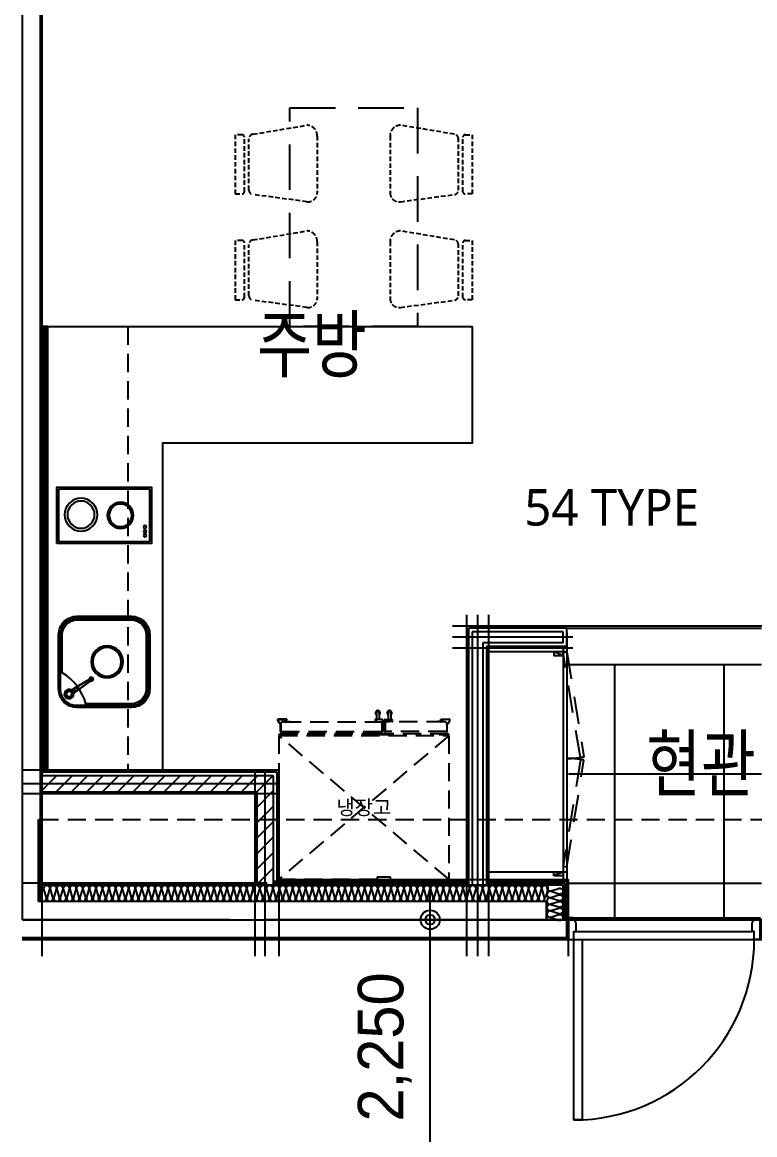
# Model space of a CAD drawing. Header units: millimetres. Extents: x 0 to 1390178, y 0 to 110113.
# Drawn here: x 698632 to 702655, y 39421 to 45526 of the extents above; entities that cross this region are included whole.
import ezdxf
from ezdxf.enums import TextEntityAlignment as Align
from ezdxf.xclip import XClip

# ---------------------------------------------------------------- set-up
doc = ezdxf.new("R2018")
doc.units = ezdxf.units.MM
doc.header["$LTSCALE"] = 100
doc.header["$XCLIPFRAME"] = 0
for name, pattern in [('X - 단위세대 확장형$0$CEN', [62, 60, -1, 0, -1]), ('X - 단위세대 확장형$0$HID', [1.5, 1, -0.5]), ('X - 단위세대 확장형$0$X-55$0$HD', [2.5, 1.5, -1]), ('X - 단위세대 확장형$0$X-55$0$HIDDEN', [0.375, 0.25, -0.125]), ('X - 평면도$0$CEN', [62, 60, -1, 0, -1])]:
    doc.linetypes.add(name, pattern=pattern)
doc.layers.get('DEFPOINTS').update_dxf_attribs({"color": 145})
for name, color, linetype in [('AA-XXXX-TEXT', 3, 'Continuous'), ('DIM', 7, 'Continuous'), ('SYM', 7, 'Continuous'), ('X - SHEET$0$AA-BORD-TEXT', 3, 'Continuous'), ('X - 단위세대 확장형$0$A-CEN', 1, 'X - 단위세대 확장형$0$CEN'), ('X - 단위세대 확장형$0$A-CON', 2, 'Continuous'), ('X - 단위세대 확장형$0$A-FIN', 8, 'Continuous'), ('X - 단위세대 확장형$0$A-GIP', 6, 'Continuous'), ('X - 단위세대 확장형$0$A-INS', 9, 'Continuous'), ('X - 단위세대 확장형$0$A-TILE', 253, 'Continuous'), ('X - 단위세대 확장형$0$A-WALB', 3, 'Continuous'), ('X - 단위세대 확장형$0$AA-EL-PCN4', 4, 'Continuous'), ('X - 단위세대 확장형$0$AA-EL-PCN9', 9, 'Continuous'), ('X - 단위세대 확장형$0$AA-WAXM-CONC', 2, 'Continuous'), ('X - 단위세대 확장형$0$AA-WAXM-DRYW', 7, 'Continuous'), ('X - 단위세대 확장형$0$AA-XXXX-CNTL', 1, 'X - 단위세대 확장형$0$CEN'), ('X - 단위세대 확장형$0$AA-XXXX-PATT', 8, 'Continuous'), ('X - 단위세대 확장형$0$F-KIT', 6, 'Continuous'), ('X - 단위세대 확장형$0$X-55$0$02_F-KIT', 6, 'Continuous'), ('X - 단위세대 확장형$0$X-55$0$AA-FFXM-KICH', 4, 'Continuous'), ('X - 단위세대 확장형$0$X-55$0$AA-XXXX-FINL', 6, 'Continuous'), ('X - 단위세대 확장형$0$X-55$0$AA-XXXX-FUR', 8, 'Continuous'), ('X - 단위세대 확장형$0$X-55$0$AA-XXXX-PAT3', 8, 'Continuous'), ('X - 단위세대 확장형$0$결로방지단열재', 7, 'X - 단위세대 확장형$0$HID'), ('X - 평면도$0$AA-XXXX-CNTL', 1, 'X - 평면도$0$CEN')]:
    doc.layers.add(name, color=color, linetype=linetype)
doc.layers.add('X - 단위세대 확장형$0$A-door', color=4, linetype='Continuous', lineweight=25)
doc.layers.add('X - 단위세대 확장형$0$A-MC', color=171, linetype='Continuous', plot=False)
doc.layers.add('X - 단위세대 확장형$0$DEFPOINT', color=163, linetype='Continuous', plot=False)
doc.styles.add('HAUD01', font='Dotum.ttf')
doc.styles.get("Standard").update_dxf_attribs({"font": 'Dotum.ttf'})
doc.styles.add('X - SHEET$0$HAUD01', font='Dotum.ttf')
doc.styles.add('X - 단위세대 확장형$0$X-55$0$맑은 고딕', font='malgun.ttf')
doc.dimstyles.new('HAUD-80', dxfattribs={"dimscale": 100, "dimtxt": 2.5, "dimasz": 0.5, "dimexe": 0, "dimexo": 1.5, "dimgap": 1, "dimtad": 1, "dimdec": 0, "dimdsep": 46, "dimlunit": 6, "dimtxsty": 'HAUD01', "dimblk": 'Z_DOT', "dimcen": 2.5, "dimdle": 1.5, "dimclrd": 7, "dimclre": 7, "dimclrt": 4, "dimadec": 0, "dimazin": 0, "dimtfac": 1, "dimtdec": 0, "dimtix": 1, "dimtmove": 2, "dimatfit": 3, "dimfxl": 1, "dimtvp": 1, "dimtolj": 1, "dimtzin": 0, "dimarcsym": 0})

# ---------------------------------------------------------------- blocks, each defined once
blk = doc.blocks.new('X - SHEET$0$HAUDsheetV')
at = {"layer": 'X - SHEET$0$AA-BORD-TEXT', "color": 3, "style": 'X - SHEET$0$HAUD01'}
for tag, p in [('PJCode', (786, 567.935)), ('작성자', (786.112, 194.824)), ('검토자', (786.112, 181.824)), ('최종검토자', (786.112, 168.824)), ('승인자', (786.112, 155.824)), ('일자', (786.832, 144.018)), ('개정번호', (812, 65.92))]:
    blk.add_attdef(tag, text='', height=3, dxfattribs=at).set_placement(p, align=Align.MIDDLE_CENTER)
at = {"layer": 'X - SHEET$0$AA-BORD-TEXT', "color": 3, "lineweight": 30, "flags": 104}
blk.add_attdef('PJTitle', text='', height=4, dxfattribs=at).set_placement((787.248, 536.622), align=Align.MIDDLE_CENTER)
blk = doc.blocks.new('X - SHEET')
ref = blk.add_blockref('X - SHEET$0$HAUDsheetV', (-100, 0), dxfattribs=dict(xscale=100, yscale=100, zscale=100))
lines = blk.add_mtext('중랑구 상봉동 116-49번지 일원 2030 청년주택 \\P신축공사', dxfattribs={"layer": 'X - SHEET$0$AA-BORD-TEXT', "color": 3, "insert": (78624.8, 53662.2), "char_height": 5056.517, "attachment_point": 1})
ref.add_attrib('PJTitle', '', (78624.8, 53662.2), dxfattribs={"flags": 104}).embed_mtext(lines)
blk = doc.blocks.new('X - 단위세대 확장형$0$D2-1050')
at = {"layer": 'DEFPOINTS'}
for p, q in [((-150, 109), (-150, 209)), ((1140, 109), (1140, 209)), ((-40, 109), (-150, 109)), ((-40, 9), (-40, 109)), ((-40, 109), (-30, 109)), ((1030, 109), (1020, 109)), ((1030, 9), (1030, 109)), ((1030, 109), (1140, 109)), ((-40, 9), (-30, 9)), ((1030, 9), (1020, 9))]:
    blk.add_line(p, q, dxfattribs=at)
at = {"layer": 'X - 단위세대 확장형$0$A-door', "color": 8}
for p, q in [((-3, 120), (993, 120)), ((0, 0), (990, 0)), ((12, 45), (978, 45))]:
    blk.add_line(p, q, dxfattribs=at)
at = {"layer": 'X - 단위세대 확장형$0$A-door'}
for points in [[(-30, 0), (0, 0), (0, 45), (12, 45), (12, 90), (-3, 120), (-30, 120)], [(1020, 0), (990, 0), (990, 45), (978, 45), (978, 90), (993, 120), (1020, 120)], [(45, 0), (45, -990), (0, -990), (0, 0)]]:
    blk.add_lwpolyline(points, close=True, dxfattribs=at)
at = {"layer": 'X - 단위세대 확장형$0$A-door', "color": 1}
blk.add_arc((0, 0), 990, 270, 0, dxfattribs=at)
blk = doc.blocks.new('X - 단위세대 확장형$0$X-55$0$555s')
at = {"layer": 'X - 단위세대 확장형$0$X-55$0$AA-XXXX-PAT3', "linetype": 'X - 단위세대 확장형$0$X-55$0$HIDDEN', "ltscale": 10}
blk.add_lwpolyline([(6518591.9, -1405961.4), (6518591.9, -1407161.4), (6517891.9, -1407161.4), (6517891.9, -1405961.4)], close=True, dxfattribs=at)
at = {"layer": 'X - 단위세대 확장형$0$X-55$0$AA-XXXX-PAT3', "linetype": 'X - 단위세대 확장형$0$X-55$0$HIDDEN'}
for points in [[(6517591.9, -1406108.9), (6517629.4, -1406108.9, -0.414214), (6517641.9, -1406121.4), (6517641.9, -1406421.4, -0.414214), (6517629.4, -1406433.9), (6517591.9, -1406433.9)], [(6517666.9, -1406412, 0.375902), (6517688.6, -1406436.8), (6517985.3, -1406486.3, 0.415324), (6518041.9, -1406426.8), (6518041.9, -1406116, 0.453592), (6517985.3, -1406066.4), (6517688.6, -1406106, 0.375902), (6517666.9, -1406130.8)], [(6518816.9, -1406412, -0.375902), (6518795.2, -1406436.8), (6518498.5, -1406486.3, -0.415324), (6518441.9, -1406426.8), (6518441.9, -1406116, -0.453592), (6518498.5, -1406066.4), (6518795.2, -1406106, -0.375902), (6518816.9, -1406130.8)], [(6518891.9, -1406108.9), (6518854.4, -1406108.9, 0.414214), (6518841.9, -1406121.4), (6518841.9, -1406421.4, 0.414214), (6518854.4, -1406433.9), (6518891.9, -1406433.9)], [(6517666.9, -1406992, 0.375902), (6517688.6, -1407016.8), (6517985.3, -1407066.3, 0.415324), (6518041.9, -1407006.8), (6518041.9, -1406696, 0.453592), (6517985.3, -1406646.4), (6517688.6, -1406686, 0.375902), (6517666.9, -1406710.8)], [(6518816.9, -1406992, -0.375902), (6518795.2, -1407016.8), (6518498.5, -1407066.3, -0.415324), (6518441.9, -1407006.8), (6518441.9, -1406696, -0.453592), (6518498.5, -1406646.4), (6518795.2, -1406686, -0.375902), (6518816.9, -1406710.8)], [(6517591.9, -1406688.9), (6517629.4, -1406688.9, -0.414214), (6517641.9, -1406701.4), (6517641.9, -1407001.4, -0.414214), (6517629.4, -1407013.9), (6517591.9, -1407013.9)], [(6518891.9, -1406688.9), (6518854.4, -1406688.9, 0.414214), (6518841.9, -1406701.4), (6518841.9, -1407001.4, 0.414214), (6518854.4, -1407013.9), (6518891.9, -1407013.9)]]:
    blk.add_lwpolyline(points, format="xyb", close=True, dxfattribs=at)
blk = doc.blocks.new('X - 단위세대 확장형$0$X-55$0$C09014EF9')
at = {"layer": 'X - 단위세대 확장형$0$X-55$0$AA-XXXX-FUR', "color": 1, "linetype": 'ByBlock', "ltscale": 2}
blk.add_line((20, 50), (0, 0), dxfattribs=at)
blk.add_lwpolyline([(0, 0), (20, 0), (20, 50), (0, 50)], close=True, dxfattribs=at)
blk = doc.blocks.new('X - 단위세대 확장형$0$insul1')
blk.add_lwpolyline([(0, 0.25, 1.344031), (0.35, 0.25), (0.2, 0.75, -1.344031), (0.55, 0.75), (0.4, 0.25)], format="xyb")
blk = doc.blocks.new('X - 단위세대 확장형$0$X-55$0$C14E34527')
at = {"layer": 'X - 단위세대 확장형$0$X-55$0$AA-FFXM-KICH', "color": 8, "linetype": 'Continuous', "ltscale": 0.5}
blk.add_line((87.2, 116.4), (65.1, 83.1), dxfattribs=at)
for points in [[(112.8, 147.5), (116.9, 127.2), (105.5, 109.9), (85.2, 105.8), (67.9, 117.2), (63.8, 137.5), (75.2, 154.8), (95.5, 158.9)], [(103.8, 141.4), (106.3, 129.3), (99.4, 118.9), (87.2, 116.4), (76.9, 123.3), (74.4, 135.5), (81.2, 145.8), (93.4, 148.3)], [(103.8, 141.4), (106.3, 129.3), (99.4, 118.9), (87.2, 116.4), (76.9, 123.3), (74.4, 135.5), (81.2, 145.8), (93.4, 148.3)]]:
    blk.add_lwpolyline(points, close=True, dxfattribs=at)
blk.add_circle((89.7, 132.3), 18, dxfattribs=at)
for points in [[(76.9, 123.3), (87.2, 116.4), (65.1, 83.1), (54.8, 89.9)], [(65.1, 83.1), (54.8, 89.9), (76.9, 123.3), (87.2, 116.4)], [(54.8, 89.9), (76.9, 123.3), (76.9, 123.3), (54.8, 89.9)], [(67.9, 117.2), (62.4, 108.9), (62.4, 108.9), (76.9, 123.3)], [(62.4, 108.9), (76.9, 123.3), (87.2, 116.4), (79.6, 97.5)], [(75.2, 154.8), (81.2, 145.8), (74.4, 135.5), (63.8, 137.5)], [(67.9, 117.2), (63.8, 137.5), (74.4, 135.5), (76.9, 123.3)], [(85.2, 105.8), (87.2, 116.4), (76.9, 123.3), (67.9, 117.2)], [(95.5, 158.9), (93.4, 148.3), (81.2, 145.8), (75.2, 154.8)], [(112.8, 147.5), (95.5, 158.9), (93.4, 148.3), (103.8, 141.4)], [(105.5, 109.9), (99.4, 118.9), (106.3, 129.3), (116.9, 127.2)], [(116.9, 127.2), (106.3, 129.3), (103.8, 141.4), (112.8, 147.5)], [(79.6, 97.5), (62.4, 108.9), (11.5, 22.7), (20.1, 16.9)], [(11.5, 22.7), (11.5, 22.7), (62.4, 108.9)], [(11.5, 22.7), (62.4, 108.9), (79.6, 97.5), (20.1, 16.9)], [(20.1, 16.9), (20.1, 16.9), (79.6, 97.5)], [(67.9, 117.2), (62.4, 108.9), (79.6, 97.5), (85.2, 105.8)], [(87.2, 116.4), (65.1, 83.1), (87.2, 116.4)], [(79.6, 97.5), (85.2, 105.8), (87.2, 116.4), (79.6, 97.5)], [(105.5, 109.9), (85.2, 105.8), (87.2, 116.4), (99.4, 118.9)], [(0.7, 17.8), (4.5, 15.3), (4.1, 8.4), (0, 6.3)], [(0, 6.3), (9.6, 0), (9.9, 4.6), (4.1, 8.4)], [(19.9, 5.1), (16, 7.7), (9.9, 4.6), (9.6, 0)], [(10.7, 18.3), (11.5, 22.7), (20.1, 16.9), (16.4, 14.5)], [(11.5, 22.7), (11, 22.9), (20.6, 16.6), (20.1, 16.9)]]:
    blk.add_3dface(points, dxfattribs=at)
for points, invisible_edges in [([(93.4, 148.3), (81.2, 145.8), (74.4, 135.5), (76.9, 123.3)], 8), ([(103.8, 141.4), (93.4, 148.3), (76.9, 123.3), (87.2, 116.4)], 10), ([(87.2, 116.4), (99.4, 118.9), (106.3, 129.3), (103.8, 141.4)], 8), ([(4.5, 15.3), (0.7, 17.8), (11, 22.9), (11.5, 22.7)], 8), ([(4.5, 15.3), (4.1, 8.4), (9.9, 4.6), (16, 7.7)], 8), ([(11.5, 22.7), (11.5, 22.7), (10.7, 18.3), (4.5, 15.3)], 8), ([(16, 7.7), (16.4, 14.5), (10.7, 18.3), (4.5, 15.3)], 8), ([(16.4, 14.5), (16, 7.7), (19.9, 5.1), (20.6, 16.6)], 8), ([(20.6, 16.6), (20.1, 16.9), (20.1, 16.9), (16.4, 14.5)], 8)]:
    blk.add_3dface(points, dxfattribs=dict(at, invisible_edges=invisible_edges))
blk = doc.blocks.new('X - 단위세대 확장형$0$X-55$0$C3F035890')
at = {"layer": 'X - 단위세대 확장형$0$X-55$0$AA-FFXM-KICH', "color": 8, "linetype": 'ByBlock', "ltscale": 2}
for points in [[(100, 221.3), (400, 221.3, 0.414214), (500, 321.3), (500, 621.3, 0.414214), (400, 721.3), (100, 721.3, 0.414214), (0, 621.3), (0, 321.3, 0.414214)], [(100, 231.3), (400, 231.3, 0.414214), (490, 321.3), (490, 621.3, 0.414214), (400, 711.3), (100, 711.3, 0.414214), (10, 621.3), (10, 321.3, 0.414214)], [(100, 241.3), (400, 241.3, 0.414214), (480, 321.3), (480, 571.3, -0.18912), (309.6, 701.3), (100, 701.3, 0.414214), (20, 621.3), (20, 321.3, 0.414214)]]:
    blk.add_lwpolyline(points, format="xyb", close=True, dxfattribs=at)
for radius in [88, 78]:
    blk.add_circle((250, 455.4), radius, dxfattribs=at)
at = {"layer": 'X - 단위세대 확장형$0$X-55$0$AA-FFXM-KICH', "linetype": 'ByBlock', "ltscale": 2}
blk.add_blockref('X - 단위세대 확장형$0$X-55$0$C14E34527', (335.7, 531.4), dxfattribs=at)
blk = doc.blocks.new('X - 단위세대 확장형$0$X-55$0$C4E620756')
at = {"layer": 'X - 단위세대 확장형$0$X-55$0$AA-XXXX-FINL', "color": 8}
for p, q in [((10, 10), (10, 510)), ((10, 10), (10, 510)), ((10, 510), (298, 510)), ((298, 510), (298, 10)), ((298, 510), (298, 10)), ((298, 10), (10, 10))]:
    blk.add_line(p, q, dxfattribs=at)
blk.add_lwpolyline([(308, 520), (0, 520), (0, 0), (308, 0)], close=True, dxfattribs=at)
blk.add_lwpolyline([(308, 520), (0, 520), (0, 0), (308, 0)], close=True, dxfattribs=at)
for centre, radius in [((150.2, 387.2), 89.9), ((150.2, 387.2), 89.9), ((150.2, 387.2), 74.9), ((150.2, 387.2), 74.9), ((154, 170.8), 72), ((154, 170.8), 62), ((217.8, 36.2), 8.02), ((241.9, 36.2), 8.02), ((265.2, 36.2), 8.02)]:
    blk.add_circle(centre, radius, dxfattribs=at)
blk = doc.blocks.new('X - 단위세대 확장형$0$A$C738F6F64')
at = {"layer": 'X - 단위세대 확장형$0$F-KIT', "color": 8, "linetype": 'X - 단위세대 확장형$0$HID'}
for p, q in [((-466, -393.7), (466, 393.6)), ((-466, 393.6), (466, -393.7)), ((-464.8, 393.6), (-466, 393.6)), ((-466, -393.7), (-466, 393.6)), ((-463.8, 394.6), (-464.8, 394.6)), ((-464.8, 393.6), (-464.8, 394.6)), ((-463.8, 394.6), (-463.8, 395.8)), ((-143.7, 395.8), (-463.8, 395.8)), ((-143.7, 379.6), (-143.7, 395.8)), ((-140.7, 379.6), (-143.7, 379.6)), ((-140.7, 379.6), (-140.7, 380.9)), ((-76.7, 380.9), (-140.7, 380.9)), ((-76.7, 379.6), (-76.7, 380.9)), ((-73.7, 379.6), (-76.7, 379.6)), ((-73.7, 395.8), (463.8, 395.8)), ((-73.7, 379.6), (-73.7, 395.8)), ((463.8, 394.6), (463.8, 395.8)), ((464.8, 394.6), (463.8, 394.6)), ((464.8, 393.6), (464.8, 394.6)), ((464.8, 393.6), (466, 393.6)), ((466, -393.7), (466, 393.6)), ((464.8, -394.9), (-464.8, -394.9)), ((-464.8, -399.4), (-420.4, -399.4)), ((-464.8, -403.4), (-464.8, -399.4)), ((-464.8, -403.4), (-108.7, -403.4)), ((-458.1, -417.9), (-458.1, -453.2)), ((-457.1, -422.9), (-457.1, -426.4)), ((-456.6, -426.9), (-456.4, -426.9)), ((-456.2, -428.9), (-456.2, -427.1)), ((-456.1, -421.9), (-456.1, -417.9)), ((-456.1, -458.2), (-456.1, -419.9)), ((-455.6, -415.4), (-453.6, -415.4)), ((-453.6, -417.4), (-455.6, -417.4)), ((-453.6, -415.4), (-453.6, -417.4)), ((-453.6, -417.4), (-120.2, -417.4)), ((-415.9, -399.4), (-417.5, -397)), ((-131.7, -398.4), (-133.7, -398.4)), ((-108.7, -401.4), (-128.7, -401.4)), ((-120.2, -415.9), (-120.2, -416.9)), ((-116.7, -415.4), (-119.7, -415.4)), ((-117.7, -467.7), (-117.7, -419.9)), ((-113.7, -418.4), (-113.7, -480.5)), ((-108.7, -401.4), (-108.7, -403.4)), ((-88.7, -401.4), (-108.7, -401.4)), ((-108.7, -403.4), (-88.7, -403.4)), ((-103.7, -418.4), (-103.7, -480.5)), ((-100.7, -415.4), (-97.7, -415.4)), ((-99.7, -467.7), (-99.7, -419.9)), ((-97.2, -415.9), (-97.2, -416.9)), ((453.6, -417.4), (-97.2, -417.4)), ((-88.7, -403.4), (464.8, -403.4)), ((-83.7, -398.4), (-85.7, -398.4)), ((416.8, -398.4), (418.7, -396.4)), ((421.7, -399.4), (464.8, -399.4)), ((455.6, -415.4), (453.6, -415.4)), ((453.6, -415.4), (453.6, -417.4)), ((453.6, -417.4), (455.6, -417.4)), ((456.1, -421.9), (456.1, -417.9)), ((456.1, -458.2), (456.1, -419.9)), ((456.2, -428.9), (456.2, -427.1)), ((456.6, -426.9), (456.4, -426.9)), ((457.1, -422.9), (457.1, -426.4)), ((458.1, -417.9), (458.1, -453.2)), ((464.8, -399.4), (464.8, -403.4)), ((-472.5, -476), (-472.5, -482.5)), ((-470.5, -482.5), (-470.5, -476)), ((-469.5, -483.5), (-435, -483.5)), ((-423.5, -485.5), (-469.5, -485.5)), ((-467.7, -466.4), (-462.9, -462.8)), ((-466.5, -468), (-461.7, -464.5)), ((-457.1, -446.4), (-457.1, -449.9)), ((-456.6, -445.9), (-456.4, -445.9)), ((-456.2, -443.9), (-456.2, -428.9)), ((-456.2, -445.7), (-456.2, -443.9)), ((-456.1, -450.9), (-456.1, -453.2)), ((-444.1, -470.2), (-120.2, -470.2)), ((-434.5, -470.7), (-434.5, -483)), ((-433, -471.2), (-422.9, -471.2)), ((-432.5, -473.7), (-432.5, -482)), ((-432.3, -473.5), (-423.4, -473.5)), ((-424.5, -483), (-431.5, -483)), ((-424.5, -480), (-424.5, -483)), ((-424.5, -480), (-424.5, -480)), ((-424, -479.5), (-422.7, -479.5)), ((-423.3, -473.4), (-422.3, -472.2)), ((-422.5, -480.5), (-422.5, -479.7)), ((-422.5, -480.5), (-422.5, -484.5)), ((-422.3, -472.2), (-420.3, -472.2)), ((-422.1, -470.7), (-422.2, -470.9)), ((-420.7, -470.2), (-407, -470.2)), ((-420.5, -472.2), (-407, -472.2)), ((-406.5, -470.7), (-406.5, -471.7)), ((-154.7, -470.2), (-156.7, -470.2)), ((-156.7, -472.2), (-156.7, -470.7)), ((-155.8, -473.4), (-156.7, -472.2)), ((-156.7, -480.5), (-156.7, -479.7)), ((-155.2, -479.5), (-156.5, -479.5)), ((-148.9, -473.5), (-155.6, -473.5)), ((-154.7, -480), (-154.7, -480.5)), ((-154.7, -480), (-154.7, -480)), ((-154.7, -480.4), (-149.7, -480.4)), ((-115.7, -482.5), (-154.7, -482.5)), ((-148.7, -473.7), (-148.7, -479.4)), ((-148.7, -518.5), (-148.7, -482.5)), ((-132.7, -518.5), (-132.7, -482.5)), ((-101.7, -482.5), (-62.7, -482.5)), ((444.1, -470.2), (-97.2, -470.2)), ((-84.7, -518.5), (-84.7, -482.5)), ((-68.7, -473.7), (-68.7, -479.4)), ((-68.7, -518.5), (-68.7, -482.5)), ((-68.5, -473.5), (-61.8, -473.5)), ((-62.7, -480.4), (-67.7, -480.4)), ((-62.7, -470.2), (-60.7, -470.2)), ((-62.7, -480), (-62.7, -480.5)), ((-62.7, -480), (-62.7, -480)), ((-62.2, -479.5), (-60.9, -479.5)), ((-61.6, -473.4), (-60.7, -472.2)), ((-60.7, -472.2), (-60.7, -470.7)), ((-60.7, -480.5), (-60.7, -479.7)), ((406.5, -470.7), (406.5, -471.7)), ((420.7, -470.2), (407, -470.2)), ((420.5, -472.2), (407, -472.2)), ((422.4, -472.2), (420.4, -472.2)), ((422.1, -470.7), (422.2, -470.9)), ((423.3, -473.4), (422.4, -472.2)), ((422.5, -480.5), (422.5, -479.7)), ((422.5, -480.5), (422.5, -484.5)), ((424, -479.5), (422.7, -479.5)), ((433, -471.2), (422.9, -471.2)), ((432.3, -473.5), (423.4, -473.5)), ((423.5, -485.5), (469.5, -485.5)), ((424.5, -480), (424.5, -483)), ((424.5, -480), (424.5, -480)), ((424.5, -483), (431.5, -483)), ((432.5, -473.7), (432.5, -482)), ((434.5, -470.7), (434.5, -483)), ((469.5, -483.5), (435, -483.5)), ((456.1, -450.9), (456.1, -453.2)), ((456.2, -443.9), (456.2, -428.9)), ((456.2, -445.7), (456.2, -443.9)), ((456.6, -445.9), (456.4, -445.9)), ((457.1, -446.4), (457.1, -449.9)), ((466.5, -468), (461.8, -464.5)), ((467.7, -466.4), (462.9, -462.8)), ((470.5, -482.5), (470.5, -476)), ((472.5, -476), (472.5, -482.5))]:
    blk.add_line(p, q, dxfattribs=at)
blk.add_lwpolyline([(-463.8, 395.8), (-466, 395.8), (-466, 393.6), (-463.8, 393.6)], close=True, dxfattribs=at)
for centre, radius, start, end in [((-464.8, -393.7), 1.2, 180, 270), ((-455.6, -417.9), 2.5, 90, 180), ((-456.6, -422.9), 0.5, 90, 180), ((-456.6, -426.4), 0.5, 180, 270), ((-456.6, -421.9), 0.5, 270, 0), ((-456.4, -427.1), 0.2, 0, 90), ((-455.6, -417.9), 0.5, 90, 180), ((-453.6, -419.9), 2.5, 90, 180), ((-420.8, -398.4), 5, 270, 347.8398), ((-420.4, -396.4), 3, 270, 348.0765), ((-128.7, -398.4), 5, 180.5, 270), ((-128.7, -398.4), 3, 180.5, 270), ((-119.7, -415.9), 0.5, 90, 180), ((-119.7, -416.9), 0.5, 180, 270), ((-120.2, -419.9), 2.5, 0, 90), ((-116.7, -418.4), 3, 0, 90), ((-100.7, -418.4), 3, 90, 180), ((-97.2, -419.9), 2.5, 90, 180), ((-97.7, -415.9), 0.5, 0, 90), ((-97.7, -416.9), 0.5, 270, 0), ((-88.7, -398.4), 5, 270, 359.5), ((-88.7, -398.4), 3, 270, 359.5), ((421.8, -398.4), 5, 180.5, 270), ((421.7, -396.4), 3, 180.5, 270), ((453.6, -419.9), 2.5, 0, 90), ((455.6, -417.9), 2.5, 0, 90), ((455.6, -417.9), 0.5, 0, 90), ((456.6, -421.9), 0.5, 180, 270), ((456.4, -427.1), 0.2, 90, 180), ((456.6, -422.9), 0.5, 0, 90), ((456.6, -426.4), 0.5, 270, 0), ((464.8, -393.7), 1.2, 270, 0), ((-460.5, -476), 12, 126.6144, 180), ((-469.5, -482.5), 3, 180, 270), ((-460.5, -476), 10, 126.6144, 180), ((-469.5, -482.5), 1, 180, 270), ((-470.1, -453.2), 12, 306.6144, 0), ((-470.1, -453.2), 14, 306.6144, 346.27087), ((-456.6, -446.4), 0.5, 90, 180), ((-456.6, -449.9), 0.5, 180, 270), ((-456.6, -450.9), 0.5, 0, 90), ((-470.1, -453.2), 14, 346.27087, 0), ((-456.4, -445.7), 0.2, 270, 0), ((-444.1, -458.2), 12, 180, 270), ((-435, -483), 0.5, 270, 0), ((-434, -470.7), 0.5, 90, 180), ((-434, -470.7), 0.5, 0, 90), ((-433, -470.7), 0.5, 180, 270), ((-432.3, -473.7), 0.2, 90, 180), ((-431.5, -482), 1, 180, 270), ((-424, -480), 0.5, 90, 180), ((-423.5, -484.5), 1, 270, 0), ((-423.4, -473.3), 0.2, 270, 322.43141), ((-422.9, -470.2), 1, 270, 315), ((-422.7, -479.7), 0.2, 0, 90), ((-422.3, -472.4), 0.2, 90, 142.43141), ((-420.7, -472.2), 2, 90, 135), ((-407, -470.7), 0.5, 0, 90), ((-407, -471.7), 0.5, 270, 0), ((-156.2, -470.7), 0.5, 90, 180), ((-156.5, -479.7), 0.2, 90, 180), ((-154.7, -480.5), 2, 180, 270), ((-155.6, -473.3), 0.2, 217.56859, 270), ((-155.2, -480), 0.5, 0, 90), ((-149.7, -479.4), 1, 270, 0), ((-148.9, -473.7), 0.2, 0, 90), ((-120.2, -467.7), 2.5, 270, 0), ((-115.7, -480.5), 2, 270, 0), ((-101.7, -480.5), 2, 180, 270), ((-97.2, -467.7), 2.5, 180, 270), ((-68.5, -473.7), 0.2, 90, 180), ((-67.7, -479.4), 1, 180, 270), ((-62.2, -480), 0.5, 90, 180), ((-62.7, -480.5), 2, 270, 0), ((-61.8, -473.3), 0.2, 270, 322.43141), ((-61.2, -470.7), 0.5, 0, 90), ((-60.9, -479.7), 0.2, 0, 90), ((407, -470.7), 0.5, 90, 180), ((407, -471.7), 0.5, 180, 270), ((420.7, -472.2), 2, 45, 90), ((422.9, -470.2), 1, 225, 270), ((422.3, -472.4), 0.2, 37.56859, 90), ((422.7, -479.7), 0.2, 90, 180), ((423.5, -484.5), 1, 180, 270), ((423.4, -473.3), 0.2, 217.56859, 270), ((424, -480), 0.5, 0, 90), ((431.5, -482), 1, 270, 0), ((432.3, -473.7), 0.2, 0, 90), ((433, -470.7), 0.5, 270, 0), ((434, -470.7), 0.5, 90, 180), ((434, -470.7), 0.5, 0, 90), ((435, -483), 0.5, 180, 270), ((444.1, -458.2), 12, 270, 0), ((456.6, -450.9), 0.5, 90, 180), ((470.1, -453.2), 14, 180, 193.72913), ((456.4, -445.7), 0.2, 180, 270), ((470.1, -453.2), 14, 193.72913, 233.3856), ((456.6, -446.4), 0.5, 0, 90), ((456.6, -449.9), 0.5, 270, 0), ((470.1, -453.2), 12, 180, 233.3856), ((460.5, -476), 10, 0, 53.3856), ((460.5, -476), 12, 0, 53.3856), ((469.5, -482.5), 3, 270, 0), ((469.5, -482.5), 1, 270, 0), ((-140.7, -518.5), 13, 127.97987, 52.02013), ((-140.7, -518.5), 8, 180, 0), ((-76.7, -518.5), 13, 127.97987, 52.02013), ((-76.7, -518.5), 8, 180, 0)]:
    blk.add_arc(centre, radius, start, end, dxfattribs=at)
at = {"layer": 'X - 단위세대 확장형$0$DEFPOINT', "style": 'X - 단위세대 확장형$0$X-55$0$맑은 고딕'}
blk.add_text('냉장고', height=80, rotation=180, dxfattribs=at).set_placement((0, 0), align=Align.MIDDLE_CENTER)
blk = doc.blocks.new('X - 단위세대 확장형$0$A$Cca1b3c21')
at = {"layer": 'X - 단위세대 확장형$0$AA-XXXX-PATT'}
h = blk.add_hatch(dxfattribs=at)
h.set_pattern_fill('_USER', color=256, scale=60, angle=45, style=0, pattern_type=0)
h.set_pattern_definition([(45, (-1061221.98, -64955.63), (-42.426407, 42.426407), [])])
h.paths.add_polyline_path([(-5960, -7672.5), (-7240, -7672.5), (-7240, -7762.5), (-6050, -7762.5), (-6050, -8272.5), (-5960, -8272.5)])
at = {"layer": 'X - 단위세대 확장형$0$X-55$0$AA-XXXX-FINL'}
h = blk.add_hatch(dxfattribs=at)
h.set_pattern_fill('ANSI31', color=5, scale=2)
h.set_pattern_definition([(45, (-1671173.112, -236969.343), (-4.49012806, 4.49012806), [])])
h.paths.add_polyline_path([(-7230, -7642.5), (-7210, -7642.5), (-7210, -5207.5), (-7230, -5207.5)])
at = {"layer": 'X - 단위세대 확장형$0$A-CEN'}
for p, q in [((-4840, -6790.1), (-4840, -8662.5)), ((-4316.3, -6912.5), (-4976.2, -6912.5)), ((-6005, -8662.5), (-6005, -7642.5)), ((-5930, -7717.5), (-7340, -7717.5))]:
    blk.add_line(p, q, dxfattribs=at)
at = {"layer": 'X - 단위세대 확장형$0$A-FIN'}
for p, q in [((-4350, -6962.5), (-4790, -6962.5)), ((-4350, -6992.5), (-4790, -6992.5)), ((-4370, -6962.5), (-4370, -8252.5)), ((-4350, -6962.5), (-4350, -8252.5)), ((-5940, -7652.5), (-7240, -7652.5)), ((-5940, -8252.5), (-5940, -7652.5)), ((-4350, -8202.5), (-4790, -8202.5))]:
    blk.add_line(p, q, dxfattribs=at)
at = {"layer": 'X - 단위세대 확장형$0$A-GIP'}
for p, q in [((-4890, -8252.5), (-5960, -8252.5)), ((-4890, -8262.5), (-5960, -8262.5)), ((-4350, -8252.5), (-4790, -8252.5)), ((-4360, -8262.5), (-4790, -8262.5)), ((-4360, -8462.5), (-4360, -8262.5)), ((-4350, -8462.5), (-4350, -8252.5))]:
    blk.add_line(p, q, dxfattribs=at)
at = {"layer": 'X - 단위세대 확장형$0$A-INS'}
for p, q in [((-4370, -8272.5), (-7240, -8272.5)), ((-4370, -8462.5), (-4370, -8272.5))]:
    blk.add_line(p, q, dxfattribs=at)
at = {"layer": 'X - 단위세대 확장형$0$A-MC'}
for p, q in [((-7230, -5207.5), (-7230, 0)), ((-7200, -5207.5), (-7230, -5207.5)), ((-7200, -7642.5), (-7200, -5207.5)), ((-4900, -6790.1), (-4900, -8662.5)), ((-4780, -6790.1), (-4780, -8662.5)), ((-1810, -6852.5), (-4976.2, -6852.5)), ((-4316.3, -6972.5), (-4976.2, -6972.5)), ((-5930, -7642.5), (-7340, -7642.5)), ((-7230, -8662.5), (-7230, -7642.5)), ((-6060, -8662.5), (-6060, -7642.5)), ((-5930, -7642.5), (-5930, -8662.5)), ((-5930, -7772.5), (-7340, -7772.5)), ((-5995, -8262.5), (-7340, -8262.5)), ((-5930, -8242.5), (-4340, -8242.5)), ((-4340, -8662.5), (-4340, -8242.5)), ((0, -8572.5), (-7340, -8572.5))]:
    blk.add_line(p, q, dxfattribs=at)
at = {"layer": 'X - 단위세대 확장형$0$A-TILE'}
for p, q in [((-4085, -8451.5), (-4085, -7062.5)), ((-3485, -8451.5), (-3485, -7062.5)), ((-4340, -7662.5), (-3280, -7662.5)), ((-4340, -8262.5), (-3280, -8262.5))]:
    blk.add_line(p, q, dxfattribs=at)
at = {"layer": 'X - 단위세대 확장형$0$A-WALB'}
for p, q in [((-5960, -7672.5), (-7240, -7672.5)), ((-5960, -8272.5), (-5960, -7672.5)), ((-6050, -7762.5), (-7240, -7762.5)), ((-6050, -8272.5), (-6050, -7762.5)), ((-5960, -8272.5), (-6050, -8272.5))]:
    blk.add_line(p, q, dxfattribs=at)
at = {"layer": 'X - 단위세대 확장형$0$AA-EL-PCN4'}
blk.add_line((-4350, -7062.5), (-3280, -7062.5), dxfattribs=at)
at = {"layer": 'X - 단위세대 확장형$0$AA-EL-PCN9'}
for p, q in [((-4350, -6862.5), (-3280, -6862.5)), ((-4350, -6882.5), (-4350, -8252.5))]:
    blk.add_line(p, q, dxfattribs=at)
at = {"layer": 'X - 단위세대 확장형$0$AA-WAXM-CONC'}
for p, q in [((-7240, -8362.5), (-7240, -422.5)), ((-4460, -8362.5), (-7240, -8362.5)), ((-4460, -8362.5), (-4460, -8462.5)), ((-4460, -8462.5), (-4350, -8462.5)), ((-4350, -8462.5), (-4350, -8562.5)), ((-4350, -8562.5), (-7340, -8562.5))]:
    blk.add_line(p, q, dxfattribs=at)
at = {"layer": 'X - 단위세대 확장형$0$AA-WAXM-DRYW'}
for p, q in [((-4890, -6862.5), (-4890, -8272.5)), ((-4350, -6862.5), (-4890, -6862.5)), ((-4870, -6882.5), (-4870, -8272.5)), ((-4370, -6882.5), (-4870, -6882.5)), ((-4370, -6942.5), (-4370, -6882.5)), ((-4350, -6962.5), (-4350, -6862.5)), ((-4810, -6942.5), (-4810, -8272.5)), ((-4370, -6942.5), (-4810, -6942.5)), ((-4790, -6962.5), (-4790, -8272.5)), ((-4350, -6962.5), (-4790, -6962.5)), ((-4790, -8272.5), (-4890, -8272.5))]:
    blk.add_line(p, q, dxfattribs=at)
at = {"layer": 'X - 단위세대 확장형$0$AA-XXXX-CNTL'}
blk.add_line((0, -8462.5), (-7340, -8462.5), dxfattribs=at)
at = {"layer": 'X - 단위세대 확장형$0$F-KIT', "color": 5, "linetype": 'X - 단위세대 확장형$0$HID'}
blk.add_lwpolyline([(-7210, -5207.5), (-6760, -5207.5), (-6760, -7642.5), (-6760, -7642.5), (-6760, -7642.5), (-7210, -7642.5), (-7210, -5207.5)], dxfattribs=at)
at = {"layer": 'X - 단위세대 확장형$0$X-55$0$02_F-KIT'}
blk.add_lwpolyline([(-6570, -7642.5), (-7210, -7642.5), (-7210, -5207.5), (-4870, -5207.5), (-4870, -5847.5), (-6570, -5847.5)], close=True, dxfattribs=at)
at = {"layer": 'X - 단위세대 확장형$0$X-55$0$AA-XXXX-FINL', "color": 5}
blk.add_lwpolyline([(-7230, -7642.5), (-7210, -7642.5), (-7210, -5207.5), (-7230, -5207.5)], close=True, dxfattribs=at)
at = {"layer": 'X - 단위세대 확장형$0$X-55$0$AA-XXXX-FUR', "linetype": 'X - 단위세대 확장형$0$X-55$0$HD', "elevation": 0}
for points in [[(-4369.7, -6996), (-4350, -6992.5), (-4255, -7568.6), (-4274.7, -7572.1)], [(-4369.7, -8169), (-4350, -8172.5), (-4255, -7586.4), (-4274.7, -7583)]]:
    blk.add_lwpolyline(points, close=True, dxfattribs=at)
at = {"layer": 'X - 단위세대 확장형$0$X-55$0$AA-XXXX-FUR', "linetype": 'X - 단위세대 확장형$0$X-55$0$HD'}
for centre, start, end in [((-4345.9, -7110.3), 269.49612, 281.2135), ((-4345.9, -8044.7), 78.7865, 90.50388)]:
    blk.add_arc(centre, 467.2, start, end, dxfattribs=at)
at = {"linetype": 'X - 단위세대 확장형$0$X-55$0$HIDDEN', "rotation": 179.9999999999999}
blk.add_blockref('X - 단위세대 확장형$0$X-55$0$555s', (6512721.9, -1411168.9), dxfattribs=at)
at = {"rotation": 179.9999999999999}
blk.add_blockref('X - 단위세대 확장형$0$A$C738F6F64', (-5464, -7846.7), dxfattribs=at)
at = {"layer": 'X - 단위세대 확장형$0$A-INS', "xscale": 90.00000000000024, "yscale": 90.00000000000024, "zscale": 90.00000000000024, "row_count": 1, "column_count": 77, "row_spacing": -1.577721810442024e-29, "column_spacing": 36.00000000000011}
blk.add_blockref('X - 단위세대 확장형$0$insul1', (-7239, -8362.5), dxfattribs=at)
at = {"layer": 'X - 단위세대 확장형$0$A-INS'}
ref = blk.add_blockref('X - 단위세대 확장형$0$insul1', (-4460, -8272.5), dxfattribs=dict(at, xscale=90.00000000000033, yscale=90.00000000000033, zscale=90.00000000000033, rotation=270, row_count=1, column_count=5, row_spacing=-5.522026336547083e-29, column_spacing=36.00000000000006))
XClip(ref).set_block_clipping_path([(0, 0), (2.1111111111, 1)])
at = {"layer": 'X - 단위세대 확장형$0$X-55$0$AA-XXXX-FINL', "linetype": 'ByBlock', "ltscale": 2, "xscale": -1.000000000000003, "zscale": -1.000000000000003, "rotation": 90}
for name, p in [('X - 단위세대 확장형$0$X-55$0$C4E620756', (-6630, -6089.5)), ('X - 단위세대 확장형$0$X-55$0$C3F035890', (-6418.7, -6797.5))]:
    blk.add_blockref(name, p, dxfattribs=at)
at = {"layer": 'X - 단위세대 확장형$0$X-55$0$AA-XXXX-FINL', "extrusion": (0, 0, -1), "xscale": -1.00000000000001, "rotation": 90}
blk.add_blockref('X - 단위세대 확장형$0$X-55$0$C09014EF9', (4420, -6992.5), dxfattribs=at)
at = {"layer": 'X - 단위세대 확장형$0$X-55$0$AA-XXXX-FINL', "extrusion": (0, 0, -1), "rotation": 90}
blk.add_blockref('X - 단위세대 확장형$0$X-55$0$C09014EF9', (4420, -8222.5), dxfattribs=at)
at = {"layer": 'X - 단위세대 확장형$0$DEFPOINT', "style": 'X - 단위세대 확장형$0$X-55$0$맑은 고딕'}
blk.add_text('54 TYPE', height=200, dxfattribs=at).set_placement((-4583.2, -6199.6), align=Align.MIDDLE_LEFT)
blk = doc.blocks.new('X - 단위세대 확장형$0$20220222-결로')
at = {"layer": 'X - 단위세대 확장형$0$A-CON'}
for p, q in [((-24510, 17250), (-24510, 17700)), ((-24510, 17700), (-24500, 17700)), ((-24500, 17250), (-24510, 17250))]:
    blk.add_line(p, q, dxfattribs=at)
at = {"layer": 'X - 단위세대 확장형$0$A-CON', "color": 8}
blk.add_line((-24500, 17700), (-24500, 17250), dxfattribs=at)
at = {"layer": 'X - 단위세대 확장형$0$결로방지단열재'}
blk.add_line((-24500, 17700), (-17360, 17700), dxfattribs=at)
blk = doc.blocks.new('X - 단위세대 확장형', base_point=(-475.4, -286.7))
at = {"layer": 'X - 단위세대 확장형$0$A-door'}
blk.add_blockref('X - 단위세대 확장형$0$D2-1050', (48912, 56384.1), dxfattribs=at)
blk.add_blockref('X - 단위세대 확장형$0$A$Cca1b3c21', (53222, 64955.6))
blk.add_blockref('X - 단위세대 확장형$0$20220222-결로', (70482, 39343.1))
blk = doc.blocks.new('20220114_기준층 실명')
at = {"layer": 'AA-XXXX-TEXT', "style": 'HAUD01', "width": 0.8}
for s, p in [('주방', (-35315.9, 26449.1)), ('현관', (-33179.5, 24148))]:
    blk.add_text(s, height=300, dxfattribs=at).set_placement(p, align=Align.MIDDLE_CENTER)
blk = doc.blocks.new('X - 평면도', base_point=(-475.4, -286.7))
at = {"layer": 'X - 평면도$0$AA-XXXX-CNTL'}
for p, q in [((1053882, 68689.6), (1053882, 56493.1)), ((1035286.2, 56493.1), (1096213.6, 56493.1))]:
    blk.add_line(p, q, dxfattribs=at)
blk = doc.blocks.new('Z_DOT')
at = {"layer": 'DIM', "color": 0}
for p, q in [((0, -3), (0, 3)), ((-3, 0), (3, 0))]:
    blk.add_line(p, q, dxfattribs=at)
for radius in [1.05, 0.525]:
    blk.add_circle((0, 0), radius, dxfattribs=at)
blk = doc.blocks.new('*D528')
at = {"layer": 'DEFPOINTS', "color": 0, "transparency": 16777216}
for p in [(700872.5, 40600.7), (701512.1, 40600.7), (701512.1, 38350.7)]:
    blk.add_point(p, dxfattribs=at)
at = {"layer": 'DIM', "color": 7, "lineweight": -2, "transparency": 16777216}
for p, q in [((701362.1, 40600.7), (700872.5, 40600.7)), ((700872.5, 38400.7), (700872.5, 40550.7)), ((701362.1, 38350.7), (700872.5, 38350.7))]:
    blk.add_line(p, q, dxfattribs=at)
at = {"layer": 'DIM', "color": 7, "lineweight": -2, "transparency": 16777216, "xscale": 50, "yscale": 50, "zscale": 50}
for p, rotation in [((700872.5, 40600.7), 90), ((700872.5, 38350.7), 270)]:
    blk.add_blockref('Z_DOT', p, dxfattribs=dict(at, rotation=rotation))
at = {"layer": 'DIM', "color": 4, "transparency": 16777216, "insert": (700623.3, 39902.5), "char_height": 250, "attachment_point": 5, "rotation": 90, "style": 'HAUD01'}
blk.add_mtext('\\A1;2,250', dxfattribs=at)

msp = doc.modelspace()

# ---------------------------------------------------------------- block references
at = {"layer": 'SYM'}
ref = msp.add_blockref('X - 단위세대 확장형', (652274.7, -16179.1), dxfattribs=at)
XClip(ref).set_block_clipping_path([(27286.2339647645, 22495.2025850526), (88213.6007378809, 68689.6277392105)])

# ---------------------------------------------------------------- next in the draw order: block references
ref = msp.add_blockref('X - 평면도', (-355725.3, -16179.1))
XClip(ref).set_block_clipping_path([(1027249.9161542748, 15892.4151621381), (1111249.9161542747, 75292.4151621381)])

# ---------------------------------------------------------------- next in the draw order: block references
for p in [(504000, 0), (588000, 0)]:
    msp.add_blockref('X - SHEET', p)
at = {"layer": 'AA-XXXX-TEXT'}
msp.add_blockref('20220114_기준층 실명', (735539.4, 17309.8), dxfattribs=at)

# ---------------------------------------------------------------- next in the draw order: dimensions: what is measured, and where the dimension line sits
at = {"layer": 'DIM'}
dim = msp.add_linear_dim(base=(700872.5, 40600.7), p1=(701512.1, 38350.7), p2=(701512.1, 40600.7), angle=270, dimstyle='HAUD-80', override={"dimscale": 100}, dxfattribs=at)
dim.commit()
dim.dimension.update_dxf_attribs({"geometry": '*D528', "text_midpoint": (700623.3, 39902.5), "dimtype": 160})

doc.saveas('drawing.dxf')
